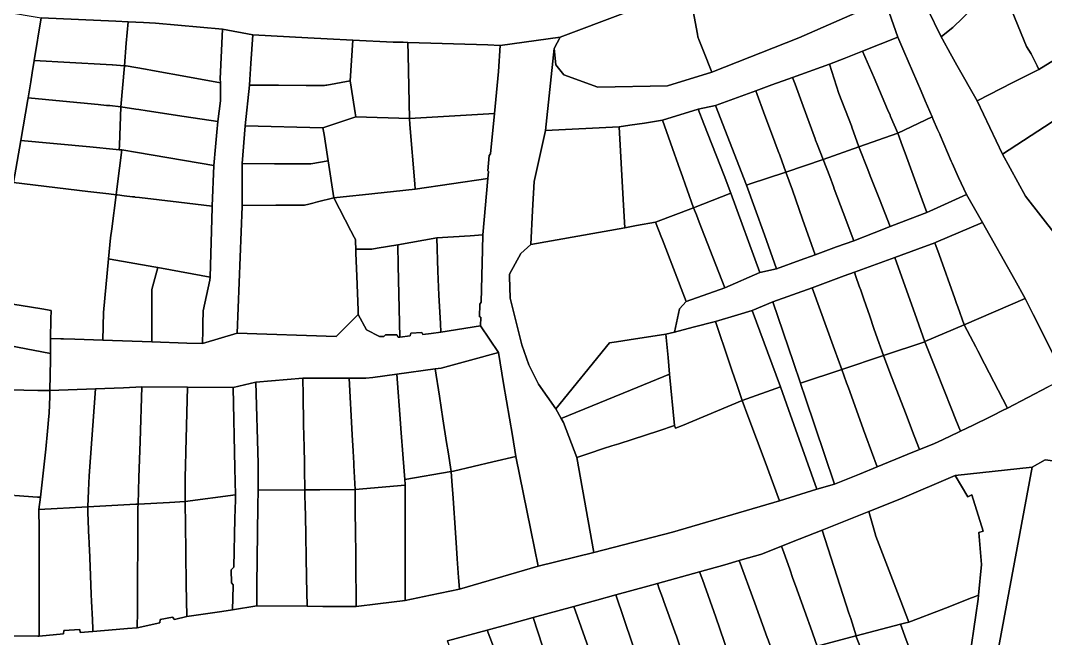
# Model space of a CAD drawing. Header units: inches. Extents: x 469561 to 471650, y 1000291 to 1003909.
# Drawn here: x 470271.3 to 470530.9, y 1002242.5 to 1002399.1 of the extents above; entities that cross this region are included whole.
import ezdxf

# ---------------------------------------------------------------- set-up
doc = ezdxf.new("R2010")
doc.units = ezdxf.units.IN
doc.header["$MEASUREMENT"] = 0
doc.layers.add('Gulele_10_08_New_Parcel', color=7, linetype='Continuous')

msp = doc.modelspace()

# ---------------------------------------------------------------- linework, layer by layer
at = {"layer": 'Gulele_10_08_New_Parcel'}
for points in [[(470440.6144, 1002407.215), (470446.1597, 1002409.98), (470451.5538, 1002412.6697), (470483.4514, 1002423.826), (470490.279, 1002404.3048), (470468.4499, 1002394.6884), (470446.4285, 1002386.0337), (470444.3528, 1002391.3261), (470443.1773, 1002394.3234), (470442.9142, 1002394.9942), (470442.7933, 1002395.6366), (470441.6952, 1002401.4718)], [(470518.7502, 1002408.1215), (470524.3462, 1002409.9077), (470536.1061, 1002417.0498), (470536.8965, 1002417.5404), (470540.8809, 1002410.7284), (470543.0765, 1002405.7198), (470543.8093, 1002401.0793), (470543.5893, 1002395.8793), (470542.7193, 1002393.0793), (470541.3793, 1002388.9793), (470540.0893, 1002384.8793), (470538.8393, 1002381.0793), (470538.5934, 1002381.4328), (470533.4857, 1002388.7747), (470533.219, 1002389.158), (470529.2857, 1002386.7146), (470528.8435, 1002387.5838), (470527.2888, 1002390.6394), (470526.1317, 1002392.5449), (470522.4991, 1002401.3494)], [(470406.4869, 1002392.0466), (470408.0401, 1002394.879), (470440.6144, 1002407.215), (470441.6952, 1002401.4718), (470442.7933, 1002395.6366), (470442.9142, 1002394.9942), (470443.1773, 1002394.3234), (470444.3528, 1002391.3261), (470446.4285, 1002386.0337), (470435.1765, 1002382.5443), (470417.5424, 1002382.1788), (470408.9538, 1002385.3767), (470406.9437, 1002387.8437)], [(470504.5471, 1002394.9634), (470506.2873, 1002396.3792), (470507.4618, 1002397.3348), (470512.4816, 1002402.1549), (470512.5523, 1002402.2126), (470513.0788, 1002402.6424), (470518.7502, 1002408.1215), (470522.4991, 1002401.3494), (470526.1317, 1002392.5449), (470527.2888, 1002390.6394), (470528.8435, 1002387.5838), (470529.2857, 1002386.7146), (470524.6669, 1002384.3647), (470522.6722, 1002383.3498), (470513.6424, 1002378.7557), (470508.5233, 1002387.749), (470506.7585, 1002390.8494), (470504.8686, 1002394.3652)], [(470404.2701, 1002371.2431), (470406.4869, 1002392.0466), (470406.9437, 1002387.8437), (470408.9538, 1002385.3767), (470417.5424, 1002382.1788), (470435.1765, 1002382.5443), (470446.4285, 1002386.0337), (470468.4499, 1002394.6884), (470490.279, 1002404.3048), (470493.5261, 1002394.8969), (470484.5982, 1002391.3547), (470479.9043, 1002389.4923), (470476.2141, 1002388.0282), (470466.9019, 1002384.6698), (470465.6795, 1002384.2241), (470461.6603, 1002382.7587), (470457.5378, 1002381.2557), (470447.3676, 1002377.6001), (470442.9707, 1002376.6388), (470433.9281, 1002373.8334), (470429.3584, 1002373.1243), (470425.6762, 1002372.553), (470422.9814, 1002372.1348)], [(470244.5084, 1002350.1395), (470249.0317, 1002363.5793), (470250.5886, 1002373.3306), (470252.1339, 1002383.0089), (470252.1923, 1002383.4202), (470252.7152, 1002387.104), (470253.4446, 1002392.2424), (470254.4617, 1002392.5557), (470256.3978, 1002399.9522), (470256.9067, 1002403.1139), (470276.6103, 1002399.7553), (470274.8236, 1002389.0004), (470274.2964, 1002385.8264), (470273.9214, 1002383.5691), (470273.2456, 1002379.5012), (470273.1752, 1002379.0775), (470271.4393, 1002368.6793), (470269.5593, 1002358.0793), (470266.4866, 1002346.9691)], [(470274.8236, 1002389.0004), (470276.6103, 1002399.7553), (470295.5114, 1002398.8988), (470298.5895, 1002398.7593), (470298.1353, 1002393.3891), (470297.65, 1002387.6524), (470294.6663, 1002387.8285), (470294.5517, 1002387.8353), (470293.0522, 1002387.9239), (470283.8418, 1002388.4678)], [(470297.65, 1002387.6524), (470298.1353, 1002393.3891), (470298.5895, 1002398.7593), (470302.4956, 1002398.5823), (470305.4988, 1002398.4462), (470322.4862, 1002396.9098), (470321.942, 1002384.3292), (470321.9508, 1002383.3275), (470314.1045, 1002384.7425), (470304.7823, 1002386.4237), (470303.0039, 1002386.7444), (470298.1251, 1002387.6243)], [(470317.4022, 1002317.2305), (470317.4917, 1002320.6088), (470317.5345, 1002322.2244), (470317.6212, 1002325.4998), (470319.3149, 1002333.2606), (470319.3387, 1002334.0794), (470319.8515, 1002351.727), (470319.8665, 1002352.0536), (470320.3393, 1002362.3793), (470320.7193, 1002367.0793), (470321.0293, 1002370.7793), (470321.2764, 1002373.4662), (470321.9912, 1002378.7474), (470321.9508, 1002383.3275), (470321.942, 1002384.3292), (470322.4862, 1002396.9098), (470330.148, 1002395.4315), (470329.6954, 1002388.1979), (470329.4438, 1002384.1762), (470329.3208, 1002382.7339), (470328.1964, 1002372.4173), (470327.5071, 1002362.8298), (470327.4801, 1002352.244), (470327.4795, 1002351.993), (470326.226, 1002319.8152)], [(470329.3208, 1002382.7339), (470329.4438, 1002384.1762), (470329.6954, 1002388.1979), (470330.148, 1002395.4315), (470344.1008, 1002394.7149), (470348.9922, 1002394.4637), (470355.5267, 1002394.1282), (470354.8165, 1002383.7901), (470348.9266, 1002382.7412), (470348.6636, 1002382.6944), (470348.2938, 1002382.6285), (470343.6622, 1002382.6542), (470336.7154, 1002382.6928)], [(470354.8165, 1002383.7901), (470355.5267, 1002394.1282), (470365.6805, 1002393.6067), (470368.2841, 1002393.6067), (470369.4719, 1002393.5688), (470369.5349, 1002390.406), (470369.8561, 1002374.2887), (470356.267, 1002374.6684), (470356.098, 1002375.7246), (470355.928, 1002376.7876)], [(470369.4719, 1002393.5688), (470389.7069, 1002392.9239), (470392.8216, 1002392.7419), (470392.4375, 1002386.1698), (470391.3657, 1002375.5174), (470369.8561, 1002374.2887), (470369.5349, 1002390.406)], [(470387.5935, 1002324.0108), (470387.6359, 1002327.238), (470388.013, 1002327.7023), (470388.3169, 1002340.9401), (470388.405, 1002344.7781), (470389.7082, 1002359.0449), (470389.889, 1002360.8415), (470389.7042, 1002360.9746), (470390.0649, 1002364.8599), (470390.3376, 1002365.2998), (470391.3657, 1002375.5174), (470392.4375, 1002386.1698), (470392.8216, 1002392.7419), (470408.0401, 1002394.879), (470406.4869, 1002392.0466), (470404.2701, 1002371.2431), (470401.4482, 1002358.3154), (470401.013, 1002350.9277), (470400.591, 1002342.3493), (470398.0593, 1002340.0793), (470395.1893, 1002334.7793), (470395.2022, 1002334.2298), (470395.3315, 1002328.7348), (470398.2908, 1002316.8977), (470400.0663, 1002311.8669), (470402.5077, 1002306.9101), (470406.8805, 1002300.6719), (470408.2488, 1002298.2299), (470408.8315, 1002297.1901), (470412.2056, 1002288.3705), (470416.5657, 1002264.3025), (470402.461, 1002260.7915), (470400.5945, 1002269.9249), (470396.8074, 1002288.6158), (470395.9206, 1002293.8896), (470393.704, 1002307.0723), (470392.3768, 1002314.9651), (470387.8765, 1002321.7551), (470387.9263, 1002323.9236)], [(470484.5982, 1002391.3547), (470493.5261, 1002394.8969), (470495.0617, 1002391.3335), (470499.4318, 1002381.1923), (470500.4958, 1002378.7234), (470502.2251, 1002374.7103), (470493.4993, 1002370.5793), (470491.691, 1002374.7999), (470491.568, 1002375.0871), (470490.9531, 1002376.5223), (470487.5054, 1002384.5692), (470486.3359, 1002387.299)], [(470476.2141, 1002388.0282), (470479.9043, 1002389.4923), (470484.5982, 1002391.3547), (470486.3359, 1002387.299), (470487.5054, 1002384.5692), (470490.9531, 1002376.5223), (470491.568, 1002375.0871), (470491.691, 1002374.7999), (470493.4993, 1002370.5793), (470483.6781, 1002367.094), (470482.3289, 1002370.8496), (470481.9724, 1002371.8417), (470481.7793, 1002372.3793), (470478.5893, 1002380.5793), (470476.8003, 1002386.1898)], [(470273.2456, 1002379.5012), (470273.9214, 1002383.5691), (470274.2964, 1002385.8264), (470274.8236, 1002389.0004), (470283.8418, 1002388.4678), (470293.0522, 1002387.9239), (470294.5517, 1002387.8353), (470294.6663, 1002387.8285), (470297.65, 1002387.6524), (470296.7705, 1002377.254), (470293.9407, 1002377.5243), (470293.1323, 1002377.6015), (470291.0205, 1002377.8033), (470282.039, 1002378.6612)], [(470466.9019, 1002384.6698), (470476.2141, 1002388.0282), (470476.8003, 1002386.1898), (470478.5893, 1002380.5793), (470481.7793, 1002372.3793), (470481.9724, 1002371.8417), (470482.3289, 1002370.8496), (470483.6781, 1002367.094), (470474.6682, 1002363.8966), (470473.0873, 1002367.7972), (470472.6893, 1002368.7793), (470472.579, 1002369.0853), (470469.5893, 1002377.3793), (470467.5397, 1002382.9397)], [(470513.6424, 1002378.7557), (470522.6722, 1002383.3498), (470524.6669, 1002384.3647), (470529.2857, 1002386.7146), (470533.219, 1002389.158), (470533.4857, 1002388.7747), (470538.5934, 1002381.4328), (470538.8393, 1002381.0793), (470539.7793, 1002379.1793), (470540.1854, 1002378.3538), (470537.9777, 1002376.9131), (470520.0467, 1002365.2121)], [(470296.7705, 1002377.254), (470297.65, 1002387.6524), (470298.1251, 1002387.6243), (470303.0039, 1002386.7444), (470304.7823, 1002386.4237), (470314.1045, 1002384.7425), (470321.9508, 1002383.3275), (470321.9912, 1002378.7474), (470321.2764, 1002373.4662), (470312.7566, 1002374.7831), (470303.4025, 1002376.2289), (470301.284, 1002376.5564), (470300.5483, 1002376.6701)], [(470328.1964, 1002372.4173), (470329.3208, 1002382.7339), (470336.7154, 1002382.6928), (470343.6622, 1002382.6542), (470348.2938, 1002382.6285), (470348.6636, 1002382.6944), (470348.9266, 1002382.7412), (470354.8165, 1002383.7901), (470355.928, 1002376.7876), (470356.098, 1002375.7246), (470356.267, 1002374.6684), (470353.4707, 1002373.7281), (470347.9274, 1002371.9275)], [(470457.5378, 1002381.2557), (470461.6603, 1002382.7587), (470465.6795, 1002384.2241), (470466.9019, 1002384.6698), (470467.5397, 1002382.9397), (470469.5893, 1002377.3793), (470472.579, 1002369.0853), (470472.6893, 1002368.7793), (470473.0873, 1002367.7972), (470474.6682, 1002363.8966), (470465.209, 1002360.6812), (470463.6161, 1002364.9535), (470463.237, 1002365.9703), (470461.5261, 1002370.5589), (470459.8484, 1002375.0585)], [(470447.3676, 1002377.6001), (470457.5378, 1002381.2557), (470459.8484, 1002375.0585), (470461.5261, 1002370.5589), (470463.237, 1002365.9703), (470463.6161, 1002364.9535), (470465.209, 1002360.6812), (470464.9093, 1002360.5793), (470456.1166, 1002357.7026), (470455.2001, 1002357.4027)], [(470271.4393, 1002368.6793), (470273.1752, 1002379.0775), (470273.2456, 1002379.5012), (470282.039, 1002378.6612), (470291.0205, 1002377.8033), (470293.1323, 1002377.6015), (470293.9407, 1002377.5243), (470296.7705, 1002377.254), (470296.3995, 1002367.5135), (470296.3556, 1002366.3598), (470295.5499, 1002366.4348), (470288.8809, 1002367.0556)], [(470442.9707, 1002376.6388), (470447.3676, 1002377.6001), (470455.2001, 1002357.4027), (470457.3011, 1002351.5623), (470459.7321, 1002344.8043), (470462.8328, 1002336.1849), (470458.5899, 1002335.2329), (470451.2392, 1002355.3612), (470449.5196, 1002359.7863), (470444.4117, 1002372.9305)], [(470520.0467, 1002365.2121), (470537.9777, 1002376.9131), (470540.1854, 1002378.3538), (470545.3507, 1002369.6474), (470547.2271, 1002363.4494), (470546.3173, 1002359.9239), (470543.0762, 1002352.6455), (470540.0624, 1002348.6082), (470536.5938, 1002346.0494), (470533.6737, 1002344.5962), (470525.8467, 1002354.5788)], [(470296.3556, 1002366.3598), (470296.3995, 1002367.5135), (470296.7705, 1002377.254), (470300.5483, 1002376.6701), (470301.284, 1002376.5564), (470303.4025, 1002376.2289), (470312.7566, 1002374.7831), (470321.2764, 1002373.4662), (470321.0293, 1002370.7793), (470320.7193, 1002367.0793), (470320.3393, 1002362.3793), (470300.9828, 1002365.6333), (470297.0401, 1002366.2961)], [(470369.8561, 1002374.2887), (470391.3657, 1002375.5174), (470390.3376, 1002365.2998), (470390.0649, 1002364.8599), (470389.7042, 1002360.9746), (470389.889, 1002360.8415), (470389.7082, 1002359.0449), (470371.2784, 1002356.3181), (470371.1693, 1002357.6964), (470369.9807, 1002372.7141)], [(470433.9281, 1002373.8334), (470442.9707, 1002376.6388), (470444.4117, 1002372.9305), (470449.5196, 1002359.7863), (470451.2392, 1002355.3612), (470441.8113, 1002351.6492), (470438.5901, 1002360.7139), (470438.4319, 1002361.1593), (470435.9559, 1002368.127)], [(470327.5071, 1002362.8298), (470328.1964, 1002372.4173), (470347.9274, 1002371.9275), (470348.2035, 1002370.1786), (470349.0744, 1002364.6617), (470349.2578, 1002363.4998), (470344.8963, 1002362.758), (470344.1067, 1002362.7613), (470335.686, 1002362.796)], [(470347.9274, 1002371.9275), (470353.4707, 1002373.7281), (470356.267, 1002374.6684), (470369.8561, 1002374.2887), (470369.9807, 1002372.7141), (470371.1693, 1002357.6964), (470371.2784, 1002356.3181), (470357.9247, 1002354.9016), (470354.6815, 1002354.5576), (470350.7356, 1002354.139), (470349.2578, 1002363.4998), (470349.0744, 1002364.6617), (470348.2035, 1002370.1786)], [(470422.9814, 1002372.1348), (470425.6762, 1002372.553), (470429.3584, 1002373.1243), (470433.9281, 1002373.8334), (470435.9559, 1002368.127), (470438.4319, 1002361.1593), (470438.5901, 1002360.7139), (470441.8113, 1002351.6492), (470432.2016, 1002348.0285), (470427.372, 1002347.1292), (470424.4329, 1002346.5819), (470424.0016, 1002353.6994)], [(470493.4993, 1002370.5793), (470502.2251, 1002374.7103), (470502.5284, 1002374.0065), (470503.6202, 1002371.4707), (470504.1338, 1002370.2779), (470504.2193, 1002370.0793), (470507.0593, 1002363.4793), (470507.2851, 1002362.9817), (470508.9444, 1002359.3246), (470510.2588, 1002356.4276), (470510.9217, 1002354.9666), (470501.6516, 1002350.7606), (470500.8755, 1002350.4601), (470499.1156, 1002355.2604), (470495.3651, 1002365.4902), (470494.7285, 1002367.2265)], [(470400.591, 1002342.3493), (470401.013, 1002350.9277), (470401.4482, 1002358.3154), (470404.2701, 1002371.2431), (470422.9814, 1002372.1348), (470424.0016, 1002353.6994), (470424.4329, 1002346.5819)], [(470483.6781, 1002367.094), (470493.4993, 1002370.5793), (470494.7285, 1002367.2265), (470495.3651, 1002365.4902), (470499.1156, 1002355.2604), (470500.8755, 1002350.4601), (470496.624, 1002348.8141), (470491.5974, 1002346.8679), (470488.8667, 1002353.8421), (470486.5639, 1002359.7235), (470485.9344, 1002361.3313)], [(470269.5593, 1002358.0793), (470271.4393, 1002368.6793), (470288.8809, 1002367.0556), (470295.5499, 1002366.4348), (470296.3556, 1002366.3598), (470297.0401, 1002366.2961), (470295.8288, 1002357.0136), (470295.5564, 1002354.9257), (470293.7077, 1002355.15), (470288.3614, 1002355.7985)], [(470474.6682, 1002363.8966), (470483.6781, 1002367.094), (470485.9344, 1002361.3313), (470486.5639, 1002359.7235), (470488.8667, 1002353.8421), (470491.5974, 1002346.8679), (470487.5408, 1002345.2973), (470482.3845, 1002343.3009), (470479.7238, 1002350.4027), (470477.4478, 1002356.4776), (470477.2368, 1002357.0408), (470476.2775, 1002359.6011)], [(470295.5564, 1002354.9257), (470295.8288, 1002357.0136), (470297.0401, 1002366.2961), (470300.9828, 1002365.6333), (470320.3393, 1002362.3793), (470319.8665, 1002352.0536), (470311.4517, 1002353.0527), (470301.4832, 1002354.2364), (470300.3686, 1002354.3687), (470300.2793, 1002354.3793), (470299.6923, 1002354.4469), (470297.5549, 1002354.6932), (470295.9393, 1002354.8793), (470295.9334, 1002354.88)], [(470327.4801, 1002352.244), (470327.5071, 1002362.8298), (470335.686, 1002362.796), (470344.1067, 1002362.7613), (470344.8963, 1002362.758), (470349.2578, 1002363.4998), (470350.7356, 1002354.139), (470346.5373, 1002353.1107), (470345.3888, 1002352.8294), (470344.3847, 1002352.5834), (470343.3006, 1002352.3179), (470335.9733, 1002352.2837)], [(470465.209, 1002360.6812), (470474.6682, 1002363.8966), (470476.2775, 1002359.6011), (470477.2368, 1002357.0408), (470477.4478, 1002356.4776), (470479.7238, 1002350.4027), (470482.3845, 1002343.3009), (470477.9921, 1002341.7023), (470472.6262, 1002339.7493), (470469.4269, 1002348.778), (470466.8272, 1002356.1145)], [(470455.2001, 1002357.4027), (470456.1166, 1002357.7026), (470464.9093, 1002360.5793), (470465.209, 1002360.6812), (470466.8272, 1002356.1145), (470469.4269, 1002348.778), (470472.6262, 1002339.7493), (470468.8299, 1002338.3676), (470462.8328, 1002336.1849), (470459.7321, 1002344.8043), (470457.3011, 1002351.5623)], [(470261.3695, 1002328.4667), (470266.4866, 1002346.9691), (470269.5593, 1002358.0793), (470288.3614, 1002355.7985), (470293.7077, 1002355.15), (470295.5564, 1002354.9257), (470294.4325, 1002346.3125), (470294.1293, 1002343.989), (470293.6257, 1002338.6985), (470292.3314, 1002325.1027), (470292.2086, 1002318.0858), (470285.0768, 1002318.3293), (470282.2152, 1002318.427), (470281.5255, 1002318.4506), (470278.9673, 1002318.5379), (470279.0334, 1002323.3816), (470279.064, 1002325.6195), (470276.7209, 1002325.9965), (470266.8104, 1002327.5912)], [(470350.7356, 1002354.139), (470354.6815, 1002354.5576), (470357.9247, 1002354.9016), (470371.2784, 1002356.3181), (470389.7082, 1002359.0449), (470388.405, 1002344.7781), (470385.2625, 1002344.5658), (470376.8126, 1002343.995), (470366.8631, 1002342.2486), (470361.686, 1002341.3722), (470360.3253, 1002341.1419), (470356.5989, 1002341.1419), (470356.2524, 1002341.1419), (470356.1808, 1002343.0894), (470356.161, 1002343.6287), (470355.8546, 1002344.2222), (470355.0352, 1002345.8096)], [(470293.6257, 1002338.6985), (470294.1293, 1002343.989), (470294.4325, 1002346.3125), (470295.5564, 1002354.9257), (470295.9334, 1002354.88), (470295.9393, 1002354.8793), (470297.5549, 1002354.6932), (470299.6923, 1002354.4469), (470300.2793, 1002354.3793), (470300.3686, 1002354.3687), (470301.4832, 1002354.2364), (470311.4517, 1002353.0527), (470319.8665, 1002352.0536), (470319.8515, 1002351.727), (470319.3387, 1002334.0794), (470314.8182, 1002334.8915), (470306.0904, 1002336.4593), (470305.0767, 1002336.6414), (470294.0794, 1002338.617)], [(470326.226, 1002319.8152), (470327.4795, 1002351.993), (470327.4801, 1002352.244), (470335.9733, 1002352.2837), (470343.3006, 1002352.3179), (470344.3847, 1002352.5834), (470345.3888, 1002352.8294), (470346.5373, 1002353.1107), (470350.7356, 1002354.139), (470355.0352, 1002345.8096), (470355.8546, 1002344.2222), (470356.161, 1002343.6287), (470356.1808, 1002343.0894), (470356.2524, 1002341.1419), (470356.29, 1002340.119), (470356.505, 1002334.2709), (470356.8195, 1002325.7131), (470356.861, 1002324.5845), (470351.2903, 1002318.9895)], [(470436.9933, 1002320.1353), (470438.2194, 1002326.017), (470439.9704, 1002327.8432), (470449.686, 1002331.3079), (470458.5899, 1002335.2329), (470462.8328, 1002336.1849), (470468.8299, 1002338.3676), (470472.6262, 1002339.7493), (470477.9921, 1002341.7023), (470482.3845, 1002343.3009), (470487.5408, 1002345.2973), (470491.5974, 1002346.8679), (470496.624, 1002348.8141), (470500.8755, 1002350.4601), (470501.6516, 1002350.7606), (470510.9217, 1002354.9666), (470514.9656, 1002347.9194), (470503.2877, 1002342.9065), (470502.943, 1002342.7804), (470498.5536, 1002341.1743), (470492.763, 1002339.0556), (470482.5319, 1002335.3121), (470479.9047, 1002334.3508), (470475.9315, 1002332.897), (470472.5001, 1002331.6415), (470471.8037, 1002331.3867), (470461.9205, 1002327.7705), (470456.6101, 1002325.6118), (470452.9832, 1002324.4989), (470447.3793, 1002322.7793), (470441.7354, 1002321.3425)], [(470441.8113, 1002351.6492), (470451.2392, 1002355.3612), (470458.5899, 1002335.2329), (470449.686, 1002331.3079), (470446.6549, 1002339.1377), (470443.2196, 1002348.0114), (470442.52, 1002349.8186)], [(470432.2016, 1002348.0285), (470441.8113, 1002351.6492), (470442.52, 1002349.8186), (470443.2196, 1002348.0114), (470446.6549, 1002339.1377), (470449.686, 1002331.3079), (470439.9704, 1002327.8432), (470433.9555, 1002343.4715), (470433.7094, 1002344.1109)], [(470395.1893, 1002334.7793), (470398.0593, 1002340.0793), (470400.591, 1002342.3493), (470424.4329, 1002346.5819), (470427.372, 1002347.1292), (470432.2016, 1002348.0285), (470433.7094, 1002344.1109), (470433.9555, 1002343.4715), (470439.9704, 1002327.8432), (470438.2194, 1002326.017), (470436.9933, 1002320.1353), (470434.8093, 1002319.5793), (470425.5019, 1002318.1587), (470422.3122, 1002317.6718), (470420.5424, 1002317.4017), (470406.8805, 1002300.6719), (470402.5077, 1002306.9101), (470400.0663, 1002311.8669), (470398.2908, 1002316.8977), (470395.3315, 1002328.7348), (470395.2022, 1002334.2298)], [(470502.943, 1002342.7804), (470503.2877, 1002342.9065), (470514.9656, 1002347.9194), (470523.1705, 1002333.36), (470525.8078, 1002328.6801), (470510.3483, 1002322.0062), (470508.7434, 1002326.5085), (470508.4284, 1002327.3921), (470507.988, 1002328.6275), (470504.0011, 1002339.812)], [(470366.8631, 1002342.2486), (470376.8126, 1002343.995), (470377.0666, 1002335.5313), (470377.2479, 1002329.4876), (470377.4196, 1002326.588), (470377.675, 1002322.2737), (470377.804, 1002320.0942), (470375.3191, 1002319.7996), (470373.2597, 1002319.5555), (470372.9879, 1002320.0617), (470370.209, 1002319.8919), (470370.0144, 1002319.1707), (470367.41, 1002318.862), (470366.9857, 1002337.0059)], [(470376.8126, 1002343.995), (470385.2625, 1002344.5658), (470388.405, 1002344.7781), (470388.3169, 1002340.9401), (470388.013, 1002327.7023), (470387.6359, 1002327.238), (470387.5935, 1002324.0108), (470387.9263, 1002323.9236), (470387.8765, 1002321.7551), (470377.804, 1002320.0942), (470377.675, 1002322.2737), (470377.4196, 1002326.588), (470377.2479, 1002329.4876), (470377.0666, 1002335.5313)], [(470356.2524, 1002341.1419), (470356.5989, 1002341.1419), (470360.3253, 1002341.1419), (470361.686, 1002341.3722), (470366.8631, 1002342.2486), (470366.9857, 1002337.0059), (470367.41, 1002318.862), (470366.9468, 1002318.8788), (470366.6133, 1002319.4672), (470363.7707, 1002319.4248), (470363.3421, 1002319.0093), (470362.2596, 1002319.0485), (470359.0084, 1002320.6993), (470356.861, 1002324.5845), (470356.8195, 1002325.7131), (470356.505, 1002334.2709), (470356.29, 1002340.119)], [(470500.3937, 1002317.7088), (470500.3495, 1002317.694), (470498.3317, 1002323.3756), (470492.763, 1002339.0556), (470498.5536, 1002341.1743), (470502.943, 1002342.7804), (470504.0011, 1002339.812), (470507.988, 1002328.6275), (470508.4284, 1002327.3921), (470508.7434, 1002326.5085), (470510.3483, 1002322.0062)], [(470292.2086, 1002318.0858), (470292.3314, 1002325.1027), (470293.6257, 1002338.6985), (470294.0794, 1002338.617), (470305.0767, 1002336.6414), (470306.0904, 1002336.4593), (470304.5917, 1002330.9371), (470304.5904, 1002330.2498), (470304.5667, 1002317.6663)], [(470500.3495, 1002317.694), (470489.8744, 1002314.1971), (470488.0072, 1002319.5666), (470487.5011, 1002321.0219), (470486.4149, 1002324.1456), (470484.9197, 1002328.4456), (470484.13, 1002330.7163), (470483.7728, 1002331.7436), (470482.9179, 1002334.202), (470482.5319, 1002335.3121), (470492.763, 1002339.0556), (470498.3317, 1002323.3756)], [(470304.5667, 1002317.6663), (470304.5904, 1002330.2498), (470304.5917, 1002330.9371), (470306.0904, 1002336.4593), (470314.8182, 1002334.8915), (470319.3387, 1002334.0794), (470319.3149, 1002333.2606), (470317.6212, 1002325.4998), (470317.5345, 1002322.2244), (470317.4917, 1002320.6088), (470317.4022, 1002317.2305), (470313.4841, 1002317.3635)], [(470489.8744, 1002314.1971), (470479.3174, 1002310.6728), (470477.4945, 1002315.6982), (470477.49, 1002315.7105), (470471.8037, 1002331.3867), (470472.5001, 1002331.6415), (470475.9315, 1002332.897), (470479.9047, 1002334.3508), (470482.5319, 1002335.3121), (470482.9179, 1002334.202), (470483.7728, 1002331.7436), (470484.13, 1002330.7163), (470484.9197, 1002328.4456), (470486.4149, 1002324.1456), (470487.5011, 1002321.0219), (470488.0072, 1002319.5666)], [(470461.9205, 1002327.7705), (470471.8037, 1002331.3867), (470477.49, 1002315.7105), (470477.4945, 1002315.6982), (470479.3174, 1002310.6728), (470468.8658, 1002307.1837), (470467.0756, 1002312.4497)], [(470259.5444, 1002318.5064), (470261.3695, 1002328.4667), (470266.8104, 1002327.5912), (470276.7209, 1002325.9965), (470279.064, 1002325.6195), (470279.0334, 1002323.3816), (470278.9673, 1002318.5379), (470278.9147, 1002314.6876), (470270.5887, 1002316.329), (470265.4799, 1002317.3362), (470264.9314, 1002317.4444), (470263.0684, 1002317.8117)], [(470510.3483, 1002322.0062), (470525.8078, 1002328.6801), (470527.8504, 1002324.5971), (470533.9944, 1002312.3158), (470535.9214, 1002308.4639), (470531.6426, 1002306.2436), (470521.2957, 1002300.8745), (470515.4893, 1002312.0826), (470513.7854, 1002315.3715), (470513.2516, 1002316.402), (470512.6063, 1002317.6477), (470512.5985, 1002317.6626)], [(470447.3793, 1002322.7793), (470452.9832, 1002324.4989), (470456.6101, 1002325.6118), (470461.6308, 1002312.1454), (470463.8298, 1002306.2472), (470454.1502, 1002302.759), (470452.8653, 1002306.5584), (470451.5308, 1002310.504), (470449.6628, 1002316.0275), (470448.5628, 1002319.2798)], [(470456.6101, 1002325.6118), (470461.9205, 1002327.7705), (470467.0756, 1002312.4497), (470468.8658, 1002307.1837), (470468.9693, 1002306.8793), (470470.0533, 1002303.6712), (470477.5285, 1002281.549), (470472.9993, 1002280.2793), (470465.8584, 1002300.5023), (470463.8298, 1002306.2472), (470461.6308, 1002312.1454)], [(470367.41, 1002318.862), (470370.0144, 1002319.1707), (470370.209, 1002319.8919), (470372.9879, 1002320.0617), (470373.2597, 1002319.5555), (470375.3191, 1002319.7996), (470377.804, 1002320.0942), (470387.8765, 1002321.7551), (470392.3768, 1002314.9651), (470385.2687, 1002313.0383), (470378.7678, 1002311.2762), (470377.8378, 1002311.0241), (470376.3376, 1002310.8183), (470366.6851, 1002309.4938), (470360.6057, 1002308.6597), (470358.8387, 1002308.4172), (470354.5905, 1002308.4172), (470342.8112, 1002308.4172), (470330.9331, 1002307.4556), (470325.1893, 1002306.0793), (470313.5941, 1002306.1538), (470302.0528, 1002306.228), (470302.0451, 1002306.2277), (470297.3974, 1002306.041), (470290.352, 1002305.758), (470278.7863, 1002305.2935), (470278.8936, 1002313.1475), (470278.9147, 1002314.6876), (470278.9673, 1002318.5379), (470281.5255, 1002318.4506), (470282.2152, 1002318.427), (470285.0768, 1002318.3293), (470292.2086, 1002318.0858), (470304.5667, 1002317.6663), (470313.4841, 1002317.3635), (470317.4022, 1002317.2305), (470326.226, 1002319.8152), (470351.2903, 1002318.9895), (470356.861, 1002324.5845), (470359.0084, 1002320.6993), (470362.2596, 1002319.0485), (470363.3421, 1002319.0093), (470363.7707, 1002319.4248), (470366.6133, 1002319.4672), (470366.9468, 1002318.8788)], [(470434.8093, 1002319.5793), (470436.9933, 1002320.1353), (470441.7354, 1002321.3425), (470447.3793, 1002322.7793), (470448.5628, 1002319.2798), (470449.6628, 1002316.0275), (470451.5308, 1002310.504), (470452.8653, 1002306.5584), (470454.1502, 1002302.759), (470441.6387, 1002297.5734), (470438.9984, 1002296.4791), (470437.2165, 1002295.7406), (470436.9409, 1002296.4219), (470435.7378, 1002309.4925), (470435.355, 1002313.6514)], [(470500.3495, 1002317.694), (470500.3937, 1002317.7088), (470510.3483, 1002322.0062), (470512.5985, 1002317.6626), (470512.6063, 1002317.6477), (470513.2516, 1002316.402), (470513.7854, 1002315.3715), (470515.4893, 1002312.0826), (470521.2957, 1002300.8745), (470520.0593, 1002300.2793), (470517.5711, 1002299.0154), (470516.9093, 1002298.6793), (470512.5893, 1002296.5793), (470509.4003, 1002295.0066), (470508.2406, 1002297.9135), (470507.1407, 1002300.6707), (470503.218, 1002310.5037), (470502.0528, 1002313.4244), (470502.0497, 1002313.4321)], [(470257.2169, 1002305.8038), (470257.839, 1002309.1991), (470259.1633, 1002316.4265), (470259.5444, 1002318.5064), (470263.0684, 1002317.8117), (470264.9314, 1002317.4444), (470265.4799, 1002317.3362), (470270.5887, 1002316.329), (470278.9147, 1002314.6876), (470278.8936, 1002313.1475), (470278.7863, 1002305.2935), (470275.7105, 1002305.3663), (470265.0919, 1002305.6175)], [(470406.8805, 1002300.6719), (470420.5424, 1002317.4017), (470422.3122, 1002317.6718), (470425.5019, 1002318.1587), (470434.8093, 1002319.5793), (470435.355, 1002313.6514), (470435.7378, 1002309.4925), (470427.6626, 1002306.184), (470408.2488, 1002298.2299)], [(470489.8744, 1002314.1971), (470500.3495, 1002317.694), (470502.0497, 1002313.4321), (470502.0528, 1002313.4244), (470503.218, 1002310.5037), (470507.1407, 1002300.6707), (470508.2406, 1002297.9135), (470509.4003, 1002295.0066), (470508.9393, 1002294.7793), (470505.0537, 1002292.945), (470502.6351, 1002291.8033), (470499.0229, 1002290.328), (470497.6805, 1002293.8304), (470495.4445, 1002299.6644), (470491.5311, 1002309.8746), (470491.5284, 1002309.8817)], [(470376.3376, 1002310.8183), (470377.8378, 1002311.0241), (470378.7678, 1002311.2762), (470385.2687, 1002313.0383), (470392.3768, 1002314.9651), (470393.704, 1002307.0723), (470395.9206, 1002293.8896), (470396.8074, 1002288.6158), (470390.9908, 1002287.2368), (470380.9944, 1002284.8668), (470380.4038, 1002284.7651), (470379.6251, 1002289.7546), (470379.2573, 1002292.1108), (470378.3103, 1002298.1788), (470377.4185, 1002303.8925)], [(470479.3174, 1002310.6728), (470489.8744, 1002314.1971), (470491.5284, 1002309.8817), (470491.5311, 1002309.8746), (470495.4445, 1002299.6644), (470497.6805, 1002293.8304), (470499.0229, 1002290.328), (470495.9267, 1002289.0634), (470488.2876, 1002285.9433), (470485.4556, 1002293.7505), (470484.8647, 1002295.3797), (470481.3523, 1002305.0628), (470481.0043, 1002306.0222), (470480.5614, 1002307.2431)], [(470366.6851, 1002309.4938), (470376.3376, 1002310.8183), (470377.4185, 1002303.8925), (470378.3103, 1002298.1788), (470379.2573, 1002292.1108), (470379.6251, 1002289.7546), (470380.4038, 1002284.7651), (470368.6632, 1002282.7437), (470368.2672, 1002288.0993), (470367.7034, 1002295.7231), (470367.6116, 1002296.9642)], [(470468.8658, 1002307.1837), (470479.3174, 1002310.6728), (470480.5614, 1002307.2431), (470481.0043, 1002306.0222), (470481.3523, 1002305.0628), (470484.8647, 1002295.3797), (470485.4556, 1002293.7505), (470488.2876, 1002285.9433), (470483.8473, 1002284.1298), (470477.5285, 1002281.549), (470470.0533, 1002303.6712), (470468.9693, 1002306.8793)], [(470324.7031, 1002259.8642), (470325.341, 1002260.5195), (470325.6577, 1002272.9039), (470325.7782, 1002277.616), (470325.7527, 1002278.8483), (470325.6118, 1002285.6563), (470325.1893, 1002306.0793), (470330.9331, 1002307.4556), (470331.5682, 1002286.7884), (470331.495, 1002280.0713), (470331.451, 1002276.0398), (470331.2328, 1002256.0224), (470331.2038, 1002253.357), (470331.1753, 1002250.7437), (470325.0648, 1002249.7203), (470325.2185, 1002255.7284), (470325.2281, 1002256.1043), (470324.7667, 1002256.5527)], [(470330.9331, 1002307.4556), (470342.8112, 1002308.4172), (470342.8973, 1002304.0308), (470342.9498, 1002301.3567), (470342.9853, 1002299.55), (470343.0409, 1002296.7151), (470343.1539, 1002290.9576), (470343.2324, 1002286.9606), (470343.2627, 1002285.4177), (470343.366, 1002280.1544), (470331.495, 1002280.0713), (470331.5682, 1002286.7884)], [(470342.8112, 1002308.4172), (470354.5905, 1002308.4172), (470355.3456, 1002294.0651), (470355.5615, 1002289.9612), (470355.7219, 1002286.9119), (470355.7554, 1002286.2757), (470356.0728, 1002280.2434), (470347.1454, 1002280.1809), (470343.366, 1002280.1544), (470343.2627, 1002285.4177), (470343.2324, 1002286.9606), (470343.1539, 1002290.9576), (470343.0409, 1002296.7151), (470342.9853, 1002299.55), (470342.9498, 1002301.3567), (470342.8973, 1002304.0308)], [(470354.5905, 1002308.4172), (470358.8387, 1002308.4172), (470360.6057, 1002308.6597), (470366.6851, 1002309.4938), (470367.6116, 1002296.9642), (470367.7034, 1002295.7231), (470368.2672, 1002288.0993), (470368.6632, 1002282.7437), (470368.7493, 1002281.5793), (470368.7492, 1002281.3429), (470356.0728, 1002280.2434), (470355.7554, 1002286.2757), (470355.7219, 1002286.9119), (470355.5615, 1002289.9612), (470355.3456, 1002294.0651)], [(470408.2488, 1002298.2299), (470427.6626, 1002306.184), (470435.7378, 1002309.4925), (470436.9409, 1002296.4219), (470433.0001, 1002295.1392), (470422.8379, 1002291.8313), (470421.1073, 1002291.268), (470419.0134, 1002290.5864), (470415.2524, 1002289.3622), (470412.2056, 1002288.3705), (470408.8315, 1002297.1901)], [(470252.3689, 1002279.3463), (470252.6074, 1002280.6481), (470252.6175, 1002280.703), (470253.4348, 1002285.1632), (470253.438, 1002285.1809), (470255.9585, 1002298.9362), (470257.2169, 1002305.8038), (470265.0919, 1002305.6175), (470275.7105, 1002305.3663), (470278.7863, 1002305.2935), (470278.7793, 1002304.7793), (470278.7493, 1002303.7793), (470278.5656, 1002299.6049), (470278.5293, 1002298.7793), (470278.1669, 1002294.9899), (470277.7315, 1002290.4371), (470276.3683, 1002278.2516), (470275.6293, 1002278.2793), (470269.9254, 1002278.6926), (470266.2883, 1002278.9562), (470265.9693, 1002278.9793), (470260.3883, 1002279.089), (470255.0628, 1002279.1938)], [(470288.4274, 1002275.833), (470276.0211, 1002275.148), (470276.3683, 1002278.2516), (470277.7315, 1002290.4371), (470278.1669, 1002294.9899), (470278.5293, 1002298.7793), (470278.5656, 1002299.6049), (470278.7493, 1002303.7793), (470278.7793, 1002304.7793), (470278.7863, 1002305.2935), (470290.352, 1002305.758), (470288.6863, 1002283.6601), (470288.564, 1002279.9626)], [(470288.4274, 1002275.833), (470288.564, 1002279.9626), (470288.6863, 1002283.6601), (470290.352, 1002305.758), (470297.3974, 1002306.041), (470302.0451, 1002306.2277), (470301.6135, 1002292.4331), (470301.3261, 1002283.2461), (470301.116, 1002276.5336), (470300.5322, 1002276.5013)], [(470301.116, 1002276.5336), (470301.3261, 1002283.2461), (470301.6135, 1002292.4331), (470302.0451, 1002306.2277), (470302.0528, 1002306.228), (470313.5941, 1002306.1538), (470313.184, 1002289.8345), (470313.0921, 1002286.1773), (470313.0246, 1002283.491), (470313.0249, 1002283.009), (470313.0288, 1002277.1913), (470309.1017, 1002276.9745)], [(470313.0246, 1002283.491), (470313.0921, 1002286.1773), (470313.184, 1002289.8345), (470313.5941, 1002306.1538), (470325.1893, 1002306.0793), (470325.6118, 1002285.6563), (470325.7527, 1002278.8483), (470313.0288, 1002277.1913), (470313.0249, 1002283.009)], [(470454.1502, 1002302.759), (470463.8298, 1002306.2472), (470465.8584, 1002300.5023), (470472.9993, 1002280.2793), (470463.5801, 1002277.3815), (470459.9026, 1002287.2783), (470455.5838, 1002298.901)], [(470412.2056, 1002288.3705), (470415.2524, 1002289.3622), (470419.0134, 1002290.5864), (470421.1073, 1002291.268), (470422.8379, 1002291.8313), (470433.0001, 1002295.1392), (470436.9409, 1002296.4219), (470437.2165, 1002295.7406), (470438.9984, 1002296.4791), (470441.6387, 1002297.5734), (470454.1502, 1002302.759), (470455.5838, 1002298.901), (470459.9026, 1002287.2783), (470463.5801, 1002277.3815), (470436.4993, 1002269.3793), (470416.5657, 1002264.3025)], [(470380.4038, 1002284.7651), (470380.9944, 1002284.8668), (470390.9908, 1002287.2368), (470396.8074, 1002288.6158), (470400.5945, 1002269.9249), (470402.461, 1002260.7915), (470382.5002, 1002254.9745), (470382.2928, 1002257.9216), (470381.9613, 1002262.633), (470381.7663, 1002265.404), (470381.4933, 1002269.2836), (470380.8788, 1002278.0154), (470380.5753, 1002282.3286)], [(470368.6632, 1002282.7437), (470380.4038, 1002284.7651), (470380.5753, 1002282.3286), (470380.8788, 1002278.0154), (470381.4933, 1002269.2836), (470381.7663, 1002265.404), (470381.9613, 1002262.633), (470382.2928, 1002257.9216), (470382.5002, 1002254.9745), (470375.151, 1002253.4238), (470368.7385, 1002252.0708), (470368.7403, 1002256.7724), (470368.7471, 1002275.6374), (470368.7477, 1002277.2466), (470368.7492, 1002281.3429), (470368.7493, 1002281.5793)], [(470356.0728, 1002280.2434), (470368.7492, 1002281.3429), (470368.7477, 1002277.2466), (470368.7471, 1002275.6374), (470368.7403, 1002256.7724), (470368.7385, 1002252.0708), (470361.8275, 1002251.2244), (470356.3284, 1002250.5509), (470356.2291, 1002262.2017), (470356.1526, 1002271.1659), (470356.1373, 1002272.9652), (470356.1256, 1002274.3305), (470356.0757, 1002280.1877)], [(470486.2133, 1002274.6561), (470494.0049, 1002277.7559), (470494.0458, 1002277.7736), (470508.0427, 1002283.8176), (470511.2701, 1002278.342), (470512.3015, 1002278.8709), (470515.1089, 1002269.6309), (470514.0396, 1002269.2908), (470514.715, 1002261.2527), (470514.0021, 1002253.4696), (470513.0999, 1002253.1171), (470511.5551, 1002252.5134), (470506.6815, 1002250.609), (470504.4902, 1002249.7527), (470496.9959, 1002246.8243), (470496.286, 1002246.6374), (470494.2724, 1002251.8973), (470487.9492, 1002268.415), (470487.7024, 1002269.3025)], [(470313.0288, 1002277.1913), (470325.7527, 1002278.8483), (470325.7782, 1002277.616), (470325.6577, 1002272.9039), (470325.341, 1002260.5195), (470324.7031, 1002259.8642), (470324.7667, 1002256.5527), (470325.2281, 1002256.1043), (470325.2185, 1002255.7284), (470325.0648, 1002249.7203), (470322.3031, 1002249.3128), (470313.4312, 1002248.0036), (470313.3142, 1002256.263), (470313.0944, 1002271.782), (470313.0293, 1002276.3793)], [(470331.1753, 1002250.7437), (470331.2038, 1002253.357), (470331.2328, 1002256.0224), (470331.451, 1002276.0398), (470331.495, 1002280.0713), (470343.366, 1002280.1544), (470343.3908, 1002278.8917), (470343.4477, 1002276.0432), (470343.4948, 1002273.6864), (470343.8113, 1002257.8422), (470343.9551, 1002250.6457)], [(470343.366, 1002280.1544), (470347.1454, 1002280.1809), (470356.0728, 1002280.2434), (470356.0757, 1002280.1877), (470356.1256, 1002274.3305), (470356.1373, 1002272.9652), (470356.1526, 1002271.1659), (470356.2291, 1002262.2017), (470356.3284, 1002250.5509), (470347.8982, 1002250.6155), (470343.9551, 1002250.6457), (470343.8113, 1002257.8422), (470343.4948, 1002273.6864), (470343.4477, 1002276.0432), (470343.3908, 1002278.8917)], [(470288.3793, 1002274.3793), (470288.4274, 1002275.833), (470300.5322, 1002276.5013), (470301.116, 1002276.5336), (470301.0893, 1002275.6793), (470301.0658, 1002271.6938), (470301.0429, 1002267.8229), (470300.974, 1002256.1401), (470300.934, 1002249.3708), (470300.9093, 1002245.1793), (470298.4744, 1002244.9845), (470295.5863, 1002244.7535), (470289.6593, 1002244.2793), (470289.6321, 1002244.9195), (470289.5338, 1002247.2298), (470289.3336, 1002251.9385), (470289.2607, 1002253.6534), (470289.0585, 1002258.4084), (470288.7738, 1002265.1028), (470288.7252, 1002266.2448), (470288.6897, 1002267.0806), (470288.6542, 1002267.916)], [(470300.9093, 1002245.1793), (470300.934, 1002249.3708), (470300.974, 1002256.1401), (470301.0429, 1002267.8229), (470301.0658, 1002271.6938), (470301.0893, 1002275.6793), (470301.116, 1002276.5336), (470309.1017, 1002276.9745), (470313.0288, 1002277.1913), (470313.0293, 1002276.3793), (470313.0944, 1002271.782), (470313.3142, 1002256.263), (470313.4312, 1002248.0036), (470310.3369, 1002247.3057), (470309.7921, 1002247.913), (470306.7167, 1002247.2762), (470306.6291, 1002246.4694)], [(470276.0211, 1002275.148), (470288.4274, 1002275.833), (470288.3793, 1002274.3793), (470288.6542, 1002267.916), (470288.6897, 1002267.0806), (470288.7252, 1002266.2448), (470288.7738, 1002265.1028), (470289.0585, 1002258.4084), (470289.2607, 1002253.6534), (470289.3336, 1002251.9385), (470289.5338, 1002247.2298), (470289.6321, 1002244.9195), (470289.6593, 1002244.2793), (470286.4565, 1002244.001), (470286.3979, 1002244.7715), (470282.315, 1002244.4956), (470282.2555, 1002243.636), (470276.0508, 1002243.0968), (470276.0493, 1002244.7691), (470276.0483, 1002245.7625), (470276.0424, 1002252.1536), (470276.0409, 1002253.7719), (470276.0375, 1002257.485), (470276.0368, 1002258.1935), (470276.0355, 1002259.6042), (470276.0306, 1002264.8551), (470276.0273, 1002268.423), (470276.0257, 1002270.1561)], [(470474.3894, 1002269.9521), (470486.2133, 1002274.6561), (470487.7024, 1002269.3025), (470487.9492, 1002268.415), (470494.2724, 1002251.8973), (470496.286, 1002246.6374), (470495.2635, 1002246.3682), (470494.2075, 1002246.0903), (470483.0039, 1002243.1409), (470481.6001, 1002247.51), (470481.1691, 1002248.8517)], [(470464.0768, 1002265.8493), (470468.5356, 1002267.6232), (470474.3894, 1002269.9521), (470481.1691, 1002248.8517), (470481.6001, 1002247.51), (470483.0039, 1002243.1409), (470482.9196, 1002243.1187), (470473.148, 1002240.5463), (470473.1106, 1002240.5365), (470471.3848, 1002245.3721), (470471.0601, 1002246.2821), (470470.6519, 1002247.4257), (470467.6409, 1002255.8628), (470466.9865, 1002257.6963), (470466.1556, 1002260.0245), (470464.6477, 1002264.2497)], [(470453.3703, 1002262.2257), (470454.216, 1002262.4705), (470458.7872, 1002263.7937), (470459.2372, 1002263.9239), (470464.0768, 1002265.8493), (470464.6477, 1002264.2497), (470466.1556, 1002260.0245), (470466.9865, 1002257.6963), (470467.6409, 1002255.8628), (470470.6519, 1002247.4257), (470471.0601, 1002246.2821), (470471.3848, 1002245.3721), (470473.1106, 1002240.5365), (470462.5861, 1002236.8735), (470460.6855, 1002242.102), (470460.4747, 1002242.6819), (470457.307, 1002251.396)], [(470443.3435, 1002259.3235), (470449.7179, 1002261.1686), (470453.3703, 1002262.2257), (470457.307, 1002251.396), (470460.4747, 1002242.6819), (470460.6855, 1002242.102), (470462.5861, 1002236.8735), (470452.3669, 1002233.3167), (470450.6593, 1002238.4793), (470447.4393, 1002247.8793), (470444.0593, 1002257.3793)], [(470432.6773, 1002256.4072), (470443.3435, 1002259.3235), (470444.0593, 1002257.3793), (470447.4393, 1002247.8793), (470450.6593, 1002238.4793), (470452.3669, 1002233.3167), (470441.9374, 1002229.6868), (470440.5197, 1002233.9455), (470440.1004, 1002235.2052), (470439.9093, 1002235.7793), (470439.7318, 1002236.304), (470437.4393, 1002243.0793), (470437.1561, 1002243.8606), (470437.0399, 1002244.181), (470434.2493, 1002251.8793), (470433.9215, 1002252.8158), (470433.1293, 1002255.0793)], [(470422.1489, 1002253.5286), (470430.2367, 1002255.7399), (470432.6773, 1002256.4072), (470433.1293, 1002255.0793), (470433.9215, 1002252.8158), (470434.2493, 1002251.8793), (470437.0399, 1002244.181), (470437.1561, 1002243.8606), (470437.4393, 1002243.0793), (470439.7318, 1002236.304), (470439.9093, 1002235.7793), (470440.1004, 1002235.2052), (470440.5197, 1002233.9455), (470441.9374, 1002229.6868), (470431.342, 1002225.9991), (470429.9523, 1002230.1605), (470429.683, 1002230.967), (470429.4324, 1002231.7176), (470426.2341, 1002241.2951)], [(470411.4639, 1002250.6071), (470417.3004, 1002252.2029), (470422.1489, 1002253.5286), (470426.2341, 1002241.2951), (470429.4324, 1002231.7176), (470429.683, 1002230.967), (470429.9523, 1002230.1605), (470431.342, 1002225.9991), (470421.356, 1002222.5235), (470419.7487, 1002227.0857), (470419.2877, 1002228.3944), (470416.4393, 1002236.4793), (470416.0948, 1002237.4575)], [(470494.2075, 1002246.0903), (470495.2635, 1002246.3682), (470496.286, 1002246.6374), (470496.9959, 1002246.8243), (470504.4902, 1002249.7527), (470506.6815, 1002250.609), (470511.5551, 1002252.5134), (470513.0999, 1002253.1171), (470514.0021, 1002253.4696), (470513.9045, 1002252.4041), (470513.3072, 1002248.3404), (470511.6932, 1002237.3605), (470507.6023, 1002228.5652), (470505.5912, 1002226.7935), (470502.4923, 1002224.0635), (470500.5588, 1002229.204), (470495.6862, 1002242.159)], [(470401.1687, 1002247.7922), (470411.4639, 1002250.6071), (470416.0948, 1002237.4575), (470416.4393, 1002236.4793), (470419.2877, 1002228.3944), (470419.7487, 1002227.0857), (470421.356, 1002222.5235), (470410.6952, 1002218.8131), (470409.2999, 1002223.0576), (470409.0797, 1002223.7273), (470408.6502, 1002225.0338), (470407.9551, 1002227.1483), (470406.9504, 1002230.2045), (470405.5958, 1002234.3252), (470404.7657, 1002236.8504)], [(470389.5076, 1002244.6039), (470395.4223, 1002246.2211), (470401.1687, 1002247.7922), (470404.7657, 1002236.8504), (470405.5958, 1002234.3252), (470406.9504, 1002230.2045), (470407.9551, 1002227.1483), (470408.6502, 1002225.0338), (470409.0797, 1002223.7273), (470409.2999, 1002223.0576), (470410.6952, 1002218.8131), (470400.6624, 1002215.3212), (470399.2597, 1002219.0034), (470398.917, 1002219.9032)], [(470493.3757, 1002219.5153), (470492.4235, 1002219.0667), (470488.5051, 1002228.9831), (470485.4128, 1002236.8091), (470485.1532, 1002237.4659), (470484.9254, 1002238.0423), (470482.9196, 1002243.1187), (470483.0039, 1002243.1409), (470494.2075, 1002246.0903), (470495.6862, 1002242.159), (470500.5588, 1002229.204), (470502.4923, 1002224.0635), (470501.8751, 1002223.5198), (470498.5147, 1002221.9366)], [(470379.4576, 1002241.8561), (470389.5076, 1002244.6039), (470398.917, 1002219.9032), (470399.2597, 1002219.0034), (470400.6624, 1002215.3212), (470393.7263, 1002212.9071), (470390.4137, 1002211.7541), (470388.7962, 1002216.1981), (470388.2805, 1002217.6151), (470388.0045, 1002218.3734), (470385.859, 1002224.2682), (470385.1564, 1002226.1985), (470382.5553, 1002233.345), (470380.4668, 1002239.0834)], [(470492.4235, 1002219.0667), (470481.2193, 1002215.6793), (470478.5436, 1002223.923), (470475.4372, 1002233.4936), (470474.6102, 1002236.0417), (470473.148, 1002240.5463), (470482.9196, 1002243.1187), (470484.9254, 1002238.0423), (470485.1532, 1002237.4659), (470485.4128, 1002236.8091), (470488.5051, 1002228.9831)]]:
    msp.add_lwpolyline(points, close=True, dxfattribs=at)
for points in [[(470440.6144, 1002407.215), (470408.0401, 1002394.879), (470392.8216, 1002392.7419), (470389.7069, 1002392.9239), (470369.4719, 1002393.5688), (470368.2841, 1002393.6067), (470365.6805, 1002393.6067), (470355.5267, 1002394.1282), (470348.9922, 1002394.4637), (470344.1008, 1002394.7149), (470330.148, 1002395.4315), (470322.4862, 1002396.9098), (470305.4988, 1002398.4462), (470302.4956, 1002398.5823), (470298.5895, 1002398.7593), (470295.5114, 1002398.8988), (470276.6103, 1002399.7553)], [(470533.9944, 1002312.3158), (470527.8504, 1002324.5971), (470525.8078, 1002328.6801), (470523.1705, 1002333.36), (470514.9656, 1002347.9194), (470510.9217, 1002354.9666), (470510.2588, 1002356.4276), (470508.9444, 1002359.3246), (470507.2851, 1002362.9817), (470507.0593, 1002363.4793), (470504.2193, 1002370.0793), (470504.1338, 1002370.2779), (470503.6202, 1002371.4707), (470502.5284, 1002374.0065), (470502.2251, 1002374.7103), (470500.4958, 1002378.7234), (470499.4318, 1002381.1923), (470495.0617, 1002391.3335), (470493.5261, 1002394.8969), (470490.279, 1002404.3048)], [(470512.4816, 1002402.1549), (470507.4618, 1002397.3348), (470506.2873, 1002396.3792), (470504.5471, 1002394.9634), (470501.0542, 1002402.0813)], [(470501.0542, 1002402.0813), (470504.5471, 1002394.9634), (470504.8686, 1002394.3652), (470506.7585, 1002390.8494), (470508.5233, 1002387.749), (470513.6424, 1002378.7557), (470520.0467, 1002365.2121), (470525.8467, 1002354.5788), (470533.6737, 1002344.5962)], [(470261.6288, 1002243.123), (470275.6941, 1002243.0658), (470276.0508, 1002243.0968), (470282.2555, 1002243.636), (470282.315, 1002244.4956), (470286.3979, 1002244.7715), (470286.4565, 1002244.001), (470289.6593, 1002244.2793), (470295.5863, 1002244.7535), (470298.4744, 1002244.9845), (470300.9093, 1002245.1793), (470306.6291, 1002246.4694), (470306.7167, 1002247.2762), (470309.7921, 1002247.913), (470310.3369, 1002247.3057), (470313.4312, 1002248.0036), (470322.3031, 1002249.3128), (470325.0648, 1002249.7203), (470331.1753, 1002250.7437), (470343.9551, 1002250.6457), (470347.8982, 1002250.6155), (470356.3284, 1002250.5509), (470361.8275, 1002251.2244), (470368.7385, 1002252.0708), (470375.151, 1002253.4238), (470382.5002, 1002254.9745), (470402.461, 1002260.7915), (470416.5657, 1002264.3025), (470436.4993, 1002269.3793), (470463.5801, 1002277.3815), (470472.9993, 1002280.2793), (470477.5285, 1002281.549), (470483.8473, 1002284.1298), (470488.2876, 1002285.9433), (470495.9267, 1002289.0634), (470499.0229, 1002290.328), (470502.6351, 1002291.8033), (470505.0537, 1002292.945), (470508.9393, 1002294.7793), (470509.4003, 1002295.0066), (470512.5893, 1002296.5793), (470516.9093, 1002298.6793), (470517.5711, 1002299.0154), (470520.0593, 1002300.2793), (470521.2957, 1002300.8745), (470531.6426, 1002306.2436)], [(470538.6297, 1002286.7642), (470530.8403, 1002287.7124), (470527.5891, 1002285.8498), (470508.0427, 1002283.8176), (470494.0458, 1002277.7736), (470494.0049, 1002277.7559), (470486.2133, 1002274.6561), (470474.3894, 1002269.9521), (470468.5356, 1002267.6232), (470464.0768, 1002265.8493), (470459.2372, 1002263.9239), (470458.7872, 1002263.7937), (470454.216, 1002262.4705), (470453.3703, 1002262.2257), (470449.7179, 1002261.1686), (470443.3435, 1002259.3235), (470432.6773, 1002256.4072), (470430.2367, 1002255.7399), (470422.1489, 1002253.5286), (470417.3004, 1002252.2029), (470411.4639, 1002250.6071), (470401.1687, 1002247.7922), (470395.4223, 1002246.2211), (470389.5076, 1002244.6039), (470379.4576, 1002241.8561)], [(470531.801, 1002230.6314), (470530.17, 1002223.9574), (470529.8459, 1002219.4439), (470529.2021, 1002214.0147), (470515.2327, 1002219.5909), (470527.5891, 1002285.8498), (470530.8403, 1002287.7124), (470538.6297, 1002286.7642)], [(470511.6932, 1002237.3605), (470513.3072, 1002248.3404), (470513.9045, 1002252.4041), (470514.0021, 1002253.4696), (470514.715, 1002261.2527), (470514.0396, 1002269.2908), (470515.1089, 1002269.6309), (470512.3015, 1002278.8709), (470511.2701, 1002278.342), (470508.0427, 1002283.8176), (470527.5891, 1002285.8498), (470515.2327, 1002219.5909)], [(470269.9254, 1002278.6926), (470275.6293, 1002278.2793), (470276.3683, 1002278.2516), (470276.0211, 1002275.148), (470276.0257, 1002270.1561), (470276.0273, 1002268.423), (470276.0306, 1002264.8551), (470276.0355, 1002259.6042), (470276.0368, 1002258.1935), (470276.0375, 1002257.485), (470276.0409, 1002253.7719), (470276.0424, 1002252.1536), (470276.0483, 1002245.7625), (470276.0493, 1002244.7691), (470276.0508, 1002243.0968), (470275.6941, 1002243.0658), (470261.6288, 1002243.123)]]:
    msp.add_lwpolyline(points, dxfattribs=at)

doc.saveas('drawing.dxf')
